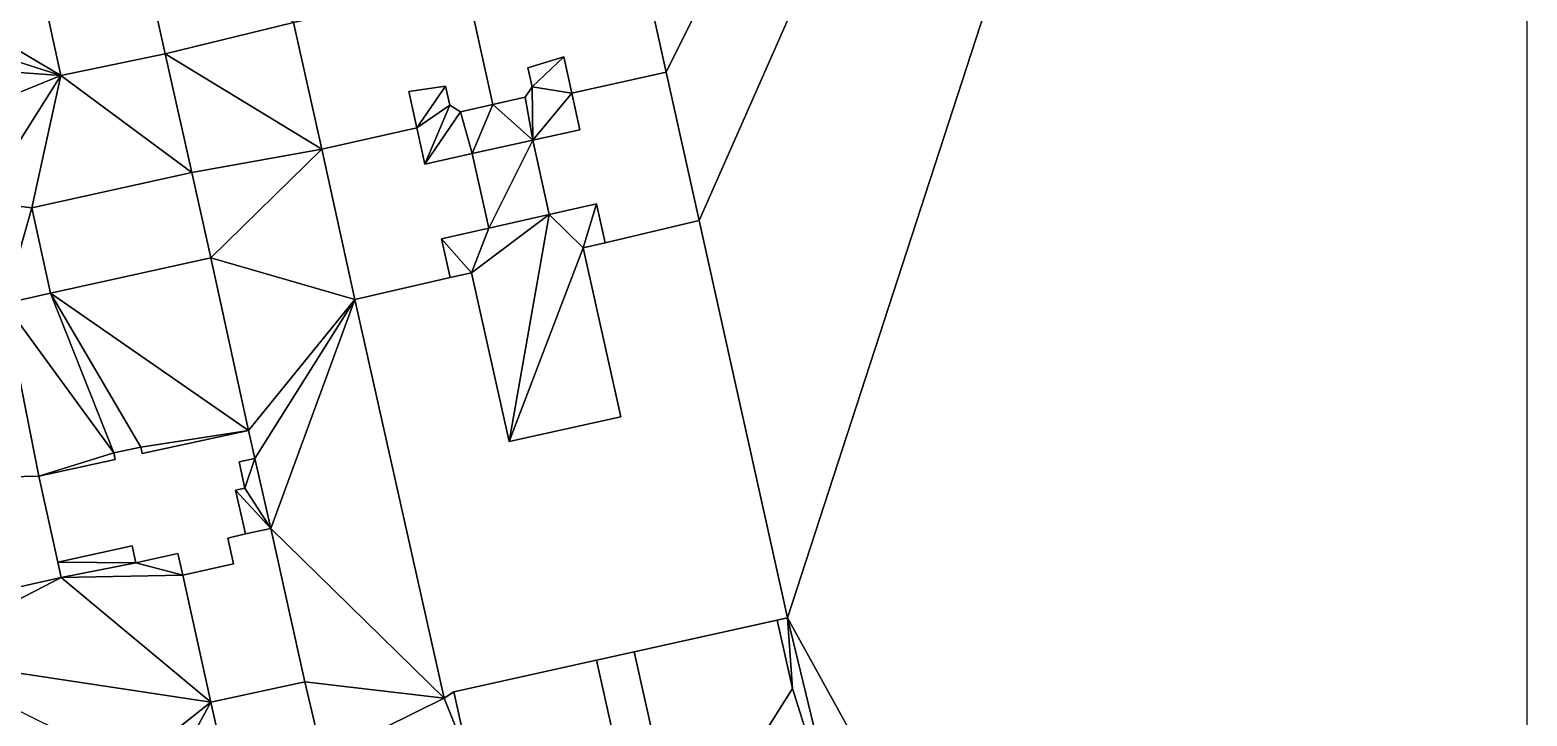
# Model space of a CAD drawing. Header units: metres. Extents: x -294 to 341, y -206 to 204.
# Drawn here: x 171 to 340.7, y -65 to 12.7 of the extents above; entities that cross this region are included whole.
import ezdxf

# ---------------------------------------------------------------- set-up
doc = ezdxf.new("R2010")
doc.units = ezdxf.units.M

msp = doc.modelspace()

# ---------------------------------------------------------------- linework, layer by layer
at = {"layer": '363100012061962'}
for points in [[(170.08, 27.69, 0), (181.81, 30.28, 0), (186.3, 10, 0), (174.48, 7.57, 0), (170.08, 27.69, 0)], [(170.08, 27.69, 6.01), (174.48, 7.57, 6.01), (186.3, 10, 6.01), (181.81, 30.28, 6.01), (170.08, 27.69, 6.01)], [(181.81, 30.28, 0), (181.81, 30.28, 6.01), (186.3, 10, 6.01), (186.3, 10, 0), (181.81, 30.28, 0)], [(174.48, 7.57, 0), (174.48, 7.57, 6.01), (170.08, 27.69, 6.01), (170.08, 27.69, 0), (174.48, 7.57, 0)], [(186.3, 10, 0), (186.3, 10, 6.01), (174.48, 7.57, 6.01), (174.48, 7.57, 0), (186.3, 10, 0)]]:
    msp.add_polyline3d(points, dxfattribs=at)
at = {"layer": '363100012064186'}
for points in [[(223.45, 4.26, 13.74), (220.37, 18.12, 13.74), (200.86, 13.56, 13.74), (204.06, -0.78, 13.74), (214.83, 1.63, 13.74), (213.91, 5.75, 13.74), (218.1, 6.34, 13.74), (218.58, 4.19, 13.74), (219.79, 3.45, 13.74), (223.45, 4.26, 13.74)], [(219.79, 3.45, 0), (218.58, 4.19, 0), (218.1, 6.34, 0), (213.91, 5.75, 0), (214.83, 1.63, 0), (204.06, -0.78, 0), (200.86, 13.56, 0), (220.37, 18.12, 0), (223.45, 4.26, 0), (219.79, 3.45, 0)], [(204.06, -0.78, 0), (204.06, -0.78, 13.74), (200.86, 13.56, 13.74), (200.86, 13.56, 0), (204.06, -0.78, 0)], [(218.1, 6.34, 0), (218.1, 6.34, 13.74), (213.91, 5.75, 13.74), (213.91, 5.75, 0), (218.1, 6.34, 0)], [(213.91, 5.75, 13.74), (214.83, 1.63, 13.74), (214.83, 1.63, 0), (213.91, 5.75, 0), (213.91, 5.75, 13.74)], [(218.58, 4.19, 0), (218.58, 4.19, 13.74), (218.1, 6.34, 13.74), (218.1, 6.34, 0), (218.58, 4.19, 0)], [(219.79, 3.45, 0), (219.79, 3.45, 13.74), (218.58, 4.19, 13.74), (218.58, 4.19, 0), (219.79, 3.45, 0)], [(223.45, 4.26, 0), (223.45, 4.26, 13.74), (219.79, 3.45, 13.74), (219.79, 3.45, 0), (223.45, 4.26, 0)], [(214.83, 1.63, 11.48), (214.83, 1.63, 13.74), (204.06, -0.78, 13.74), (204.06, -0.78, 11.48), (214.83, 1.63, 11.48)]]:
    msp.add_polyline3d(points, dxfattribs=at)
at = {"layer": '363100012065364'}
for points in [[(191.48, -13.11, 0), (173.32, -17.12, 0), (171.17, -7.44, 0), (189.33, -3.43, 0), (191.48, -13.11, 0)], [(171.17, -7.44, 0), (171.17, -7.44, 12.84), (189.33, -3.43, 12.84), (189.33, -3.43, 0), (171.17, -7.44, 0)], [(191.48, -13.11, 12.84), (189.33, -3.43, 12.84), (171.17, -7.44, 12.84), (173.32, -17.12, 12.84), (191.48, -13.11, 12.84)], [(189.33, -3.43, 0), (189.33, -3.43, 12.84), (191.48, -13.11, 12.84), (191.48, -13.11, 0), (189.33, -3.43, 0)], [(173.32, -17.12, 0), (173.32, -17.12, 12.84), (171.17, -7.44, 12.84), (171.17, -7.44, 0), (173.32, -17.12, 0)], [(191.48, -13.11, 0), (191.48, -13.11, 12.84), (173.32, -17.12, 12.84), (173.32, -17.12, 0), (191.48, -13.11, 0)]]:
    msp.add_polyline3d(points, dxfattribs=at)
at = {"layer": '363100012069030'}
for points in [[(204.19, -69.79, 14.66), (202.13, -61.15, 14.66), (191.49, -63.47, 14.66), (192.8, -69.36, 14.66), (188.48, -70.32, 14.66), (188.26, -69.36, 14.66), (182.38, -70.66, 14.66), (185.11, -83.16, 14.66), (187.99, -82.52, 14.66), (187.6, -80.75, 14.66), (192.91, -79.57, 14.66), (193.3, -81.35, 14.66), (204.92, -78.15, 14.66), (203.16, -70.01, 14.66), (204.19, -69.79, 14.66)], [(204.19, -69.79, 0), (203.16, -70.01, 0), (204.92, -78.15, 0), (193.3, -81.35, 0), (192.91, -79.57, 0), (187.6, -80.75, 0), (187.99, -82.52, 0), (185.11, -83.16, 0), (182.38, -70.66, 0), (188.26, -69.36, 0), (188.48, -70.32, 0), (192.8, -69.36, 0), (191.49, -63.47, 0), (202.13, -61.15, 0), (204.19, -69.79, 0)], [(191.49, -63.47, 14.51), (191.49, -63.47, 14.66), (202.13, -61.15, 14.66), (202.13, -61.15, 14.51), (191.49, -63.47, 14.51)], [(202.13, -61.15, 0), (202.13, -61.15, 14.66), (204.19, -69.79, 14.66), (204.19, -69.79, 0), (202.13, -61.15, 0)], [(192.8, -69.36, 14.66), (191.49, -63.47, 14.66), (191.49, -63.47, 0), (192.8, -69.36, 0), (192.8, -69.36, 14.66)]]:
    msp.add_polyline3d(points, dxfattribs=at)
at = {"layer": '363100012071904'}
for points in [[(231.48, 9.69, 0), (227.43, 8.44, 0), (227.91, 6.28, 0), (227.13, 5.09, 0), (223.45, 4.26, 0), (220.37, 18.12, 0), (239.92, 22.27, 0), (243.11, 7.93, 0), (232.41, 5.54, 0), (231.48, 9.69, 0)], [(227.43, 8.44, 13.76), (231.48, 9.69, 13.76), (232.41, 5.54, 13.76), (243.11, 7.93, 13.76), (239.92, 22.27, 13.76), (220.37, 18.12, 13.76), (223.45, 4.26, 13.76), (227.13, 5.09, 13.76), (227.91, 6.28, 13.76), (227.43, 8.44, 13.76)], [(239.92, 22.27, 0), (239.92, 22.27, 13.76), (243.11, 7.93, 13.76), (243.11, 7.93, 0), (239.92, 22.27, 0)], [(223.45, 4.26, 13.74), (223.45, 4.26, 13.76), (220.37, 18.12, 13.76), (220.37, 18.12, 13.74), (223.45, 4.26, 13.74)], [(231.48, 9.69, 0), (231.48, 9.69, 13.76), (227.43, 8.44, 13.76), (227.43, 8.44, 0), (231.48, 9.69, 0)], [(232.41, 5.54, 0), (232.41, 5.54, 13.76), (231.48, 9.69, 13.76), (231.48, 9.69, 0), (232.41, 5.54, 0)], [(227.43, 8.44, 0), (227.43, 8.44, 13.76), (227.91, 6.28, 13.76), (227.91, 6.28, 0), (227.43, 8.44, 0)], [(227.91, 6.28, 0), (227.91, 6.28, 13.76), (227.13, 5.09, 13.76), (227.13, 5.09, 0), (227.91, 6.28, 0)], [(227.13, 5.09, 13.76), (223.45, 4.26, 13.76), (223.45, 4.26, 0), (227.13, 5.09, 0), (227.13, 5.09, 13.76)]]:
    msp.add_polyline3d(points, dxfattribs=at)
at = {"layer": '363100012100079'}
for points in [[(219.01, -62.29, 12.24), (219.01, -62.29, 15.19), (235.22, -58.7, 15.19), (235.22, -58.7, 12.24), (219.01, -62.29, 12.24)], [(225.44, -73.06, 15.19), (227.48, -72.59, 15.19), (227.69, -73.69, 15.19), (238.04, -71.39, 15.19), (235.22, -58.7, 15.19), (219.01, -62.29, 15.19), (220.76, -70.1, 15.19), (225.44, -73.06, 15.19)], [(235.22, -58.7, 0), (238.04, -71.39, 0), (227.69, -73.69, 0), (227.48, -72.59, 0), (225.44, -73.06, 0), (220.76, -70.1, 0), (219.01, -62.29, 0), (235.22, -58.7, 0)], [(219.01, -62.29, 0), (220.76, -70.1, 0), (220.76, -70.1, 15.19), (219.01, -62.29, 15.19), (219.01, -62.29, 0)]]:
    msp.add_polyline3d(points, dxfattribs=at)
at = {"layer": '363100012110631'}
for points in [[(219.01, -62.29, 12.24), (235.22, -58.7, 12.24), (239.49, -57.75, 12.24), (256.86, -53.89, 12.24), (246.85, -8.89, 12.24), (236.19, -11.39, 12.24), (233.68, -11.96, 12.24), (237.96, -31.13, 12.24), (225.29, -33.93, 12.24), (221.03, -14.8, 12.24), (218.62, -15.34, 12.24), (207.81, -17.84, 12.24), (217.94, -62.99, 12.24), (219.01, -62.29, 12.24)], [(233.68, -11.96, 0), (236.19, -11.39, 0), (246.85, -8.89, 0), (256.86, -53.89, 0), (239.49, -57.75, 0), (235.22, -58.7, 0), (219.01, -62.29, 0), (217.94, -62.99, 0), (207.81, -17.84, 0), (218.62, -15.34, 0), (221.03, -14.8, 0), (225.29, -33.93, 0), (237.96, -31.13, 0), (233.68, -11.96, 0)], [(246.85, -8.89, 0), (246.85, -8.89, 12.24), (256.86, -53.89, 12.24), (256.86, -53.89, 0), (246.85, -8.89, 0)], [(233.68, -11.96, 0), (233.68, -11.96, 12.24), (236.19, -11.39, 12.24), (236.19, -11.39, 0), (233.68, -11.96, 0)], [(237.96, -31.13, 0), (237.96, -31.13, 12.24), (233.68, -11.96, 12.24), (233.68, -11.96, 0), (237.96, -31.13, 0)], [(218.62, -15.34, 12.24), (221.03, -14.8, 12.24), (221.03, -14.8, 0), (218.62, -15.34, 0), (218.62, -15.34, 11.48), (218.62, -15.34, 12.24)], [(221.03, -14.8, 0), (221.03, -14.8, 12.24), (225.29, -33.93, 12.24), (225.29, -33.93, 0), (221.03, -14.8, 0)], [(218.62, -15.34, 12.24), (218.62, -15.34, 11.48), (207.81, -17.84, 11.48), (207.81, -17.84, 12.24), (218.62, -15.34, 12.24)], [(207.81, -17.84, 0), (217.94, -62.99, 0), (217.94, -62.99, 12.24), (207.81, -17.84, 12.24), (207.81, -17.84, 0)], [(225.29, -33.93, 0), (225.29, -33.93, 12.24), (237.96, -31.13, 12.24), (237.96, -31.13, 0), (225.29, -33.93, 0)], [(256.86, -53.89, 0), (256.86, -53.89, 12.24), (255.68, -54.16, 12.24), (255.68, -54.16, 0), (256.86, -53.89, 0)], [(219.01, -62.29, 0), (219.01, -62.29, 12.24), (217.94, -62.99, 12.24), (217.94, -62.99, 0), (219.01, -62.29, 0)]]:
    msp.add_polyline3d(points, dxfattribs=at)
at = {"layer": '363100012112250'}
for points in [[(195.4, -44.4, 0), (198.27, -43.77, 0), (202.13, -61.15, 0), (191.49, -63.47, 0), (188.29, -49.07, 0), (194.04, -47.79, 0), (193.39, -44.86, 0), (195.4, -44.4, 0)], [(193.39, -44.86, 14.51), (194.04, -47.79, 14.51), (188.29, -49.07, 14.51), (191.49, -63.47, 14.51), (202.13, -61.15, 14.51), (198.27, -43.77, 14.51), (195.4, -44.4, 14.51), (193.39, -44.86, 14.51)], [(195.4, -44.4, 0), (195.4, -44.4, 14.51), (198.27, -43.77, 14.51), (198.27, -43.77, 0), (195.4, -44.4, 0)], [(198.27, -43.77, 0), (198.27, -43.77, 14.51), (202.13, -61.15, 14.51), (202.13, -61.15, 0), (198.27, -43.77, 0)], [(191.49, -63.47, 0), (191.49, -63.47, 14.51), (188.29, -49.07, 14.51), (188.29, -49.07, 0), (191.49, -63.47, 0)]]:
    msp.add_polyline3d(points, dxfattribs=at)
at = {"layer": '363100012119428'}
for points in [[(221.12, -1.3, 11.48), (215.75, -2.5, 11.48), (214.83, 1.63, 11.48), (204.06, -0.78, 11.48), (207.81, -17.84, 11.48), (218.62, -15.34, 11.48), (217.63, -10.94, 11.48), (223.01, -9.74, 11.48), (221.12, -1.3, 11.48)], [(223.01, -9.74, 0), (217.63, -10.94, 0), (218.62, -15.34, 0), (207.81, -17.84, 0), (204.06, -0.78, 0), (214.83, 1.63, 0), (215.75, -2.5, 0), (221.12, -1.3, 0), (223.01, -9.74, 0)], [(214.83, 1.63, 0), (214.83, 1.63, 11.48), (215.75, -2.5, 11.48), (215.75, -2.5, 0), (214.83, 1.63, 0)], [(207.81, -17.84, 0), (207.81, -17.84, 11.48), (204.06, -0.78, 11.48), (204.06, -0.78, 0), (207.81, -17.84, 0)], [(215.75, -2.5, 0), (215.75, -2.5, 11.48), (221.12, -1.3, 11.48), (221.12, -1.3, 0), (215.75, -2.5, 0)], [(221.12, -1.3, 0), (221.12, -1.3, 11.48), (223.01, -9.74, 11.48), (223.01, -9.74, 0), (221.12, -1.3, 0)], [(223.01, -9.74, 0), (223.01, -9.74, 11.48), (217.63, -10.94, 11.48), (217.63, -10.94, 0), (223.01, -9.74, 0)], [(217.63, -10.94, 0), (217.63, -10.94, 11.48), (218.62, -15.34, 11.48), (218.62, -15.34, 0), (217.63, -10.94, 0)]]:
    msp.add_polyline3d(points, dxfattribs=at)
at = {"layer": '363100012125277'}
for points in [[(239.49, -57.75, 12.24), (239.49, -57.75, 15.2), (255.68, -54.16, 15.2), (255.68, -54.16, 12.24), (239.49, -57.75, 12.24)], [(252.64, -68.16, 15.2), (252.45, -67.04, 15.2), (254.48, -66.59, 15.2), (257.43, -61.91, 15.2), (255.68, -54.16, 15.2), (239.49, -57.75, 15.2), (242.32, -70.42, 15.2), (252.64, -68.16, 15.2)], [(255.68, -54.16, 0), (257.43, -61.91, 0), (254.48, -66.59, 0), (252.45, -67.04, 0), (252.64, -68.16, 0), (242.32, -70.42, 0), (239.49, -57.75, 0), (255.68, -54.16, 0)], [(255.68, -54.16, 15.2), (257.43, -61.91, 15.2), (257.43, -61.91, 0), (255.68, -54.16, 0), (255.68, -54.16, 15.2)], [(257.43, -61.91, 0), (257.43, -61.91, 15.2), (254.48, -66.59, 15.2), (254.48, -66.59, 0), (257.43, -61.91, 0)]]:
    msp.add_polyline3d(points, dxfattribs=at)
at = {"layer": '363100012125550'}
for points in [[(242.32, -70.42, 0), (238.04, -71.39, 0), (235.22, -58.7, 0), (239.49, -57.75, 0), (242.32, -70.42, 0)], [(242.32, -70.42, 15.21), (239.49, -57.75, 15.21), (235.22, -58.7, 15.21), (238.04, -71.39, 15.21), (242.32, -70.42, 15.21)], [(239.49, -57.75, 15.21), (239.49, -57.75, 12.24), (235.22, -58.7, 12.24), (235.22, -58.7, 15.21), (239.49, -57.75, 15.21)], [(238.04, -71.39, 15.19), (238.04, -71.39, 15.21), (235.22, -58.7, 15.21), (235.22, -58.7, 15.19), (238.04, -71.39, 15.19)], [(239.49, -57.75, 15.2), (239.49, -57.75, 15.21), (242.32, -70.42, 15.21), (242.32, -70.42, 15.2), (239.49, -57.75, 15.2)]]:
    msp.add_polyline3d(points, dxfattribs=at)
at = {"layer": '363100012149345'}
for points in [[(196.47, -35.84, 14.61), (195.76, -32.66, 14.61), (183.69, -35.29, 14.61), (183.53, -34.55, 14.61), (180.49, -35.21, 14.61), (180.65, -35.95, 14.61), (171.98, -37.84, 14.61), (174.13, -47.61, 14.61), (182.56, -45.74, 14.61), (182.99, -47.67, 14.61), (187.74, -46.61, 14.61), (188.29, -49.07, 14.61), (194.04, -47.79, 14.61), (193.39, -44.86, 14.61), (195.4, -44.4, 14.61), (194.29, -39.44, 14.61), (195.35, -39.21, 14.61), (194.7, -36.24, 14.61), (196.47, -35.84, 14.61)], [(182.99, -47.67, 0), (182.56, -45.74, 0), (174.13, -47.61, 0), (171.98, -37.84, 0), (180.65, -35.95, 0), (180.49, -35.21, 0), (183.53, -34.55, 0), (183.69, -35.29, 0), (195.76, -32.66, 0), (196.47, -35.84, 0), (194.7, -36.24, 0), (195.35, -39.21, 0), (194.29, -39.44, 0), (195.4, -44.4, 0), (193.39, -44.86, 0), (194.04, -47.79, 0), (188.29, -49.07, 0), (187.74, -46.61, 0), (182.99, -47.67, 0)], [(183.69, -35.29, 0), (183.69, -35.29, 14.61), (195.76, -32.66, 14.61), (195.76, -32.66, 0), (183.69, -35.29, 0)], [(195.76, -32.66, 0), (195.76, -32.66, 14.61), (196.47, -35.84, 14.61), (196.47, -35.84, 0), (195.76, -32.66, 0)], [(180.49, -35.21, 0), (180.49, -35.21, 14.61), (183.53, -34.55, 14.61), (183.53, -34.55, 0), (180.49, -35.21, 0)], [(180.65, -35.95, 0), (180.65, -35.95, 14.61), (180.49, -35.21, 14.61), (180.49, -35.21, 0), (180.65, -35.95, 0)], [(183.53, -34.55, 0), (183.53, -34.55, 14.61), (183.69, -35.29, 14.61), (183.69, -35.29, 0), (183.53, -34.55, 0)], [(171.98, -37.84, 14.61), (180.65, -35.95, 14.61), (180.65, -35.95, 0), (171.98, -37.84, 0), (171.98, -37.84, 14.61)], [(196.47, -35.84, 0), (196.47, -35.84, 14.61), (194.7, -36.24, 14.61), (194.7, -36.24, 0), (196.47, -35.84, 0)], [(194.7, -36.24, 0), (194.7, -36.24, 14.61), (195.35, -39.21, 14.61), (195.35, -39.21, 0), (194.7, -36.24, 0)], [(174.13, -47.61, 12.82), (174.13, -47.61, 14.61), (171.98, -37.84, 14.61), (171.98, -37.84, 12.82), (174.13, -47.61, 12.82)], [(195.35, -39.21, 0), (195.35, -39.21, 14.61), (194.29, -39.44, 14.61), (194.29, -39.44, 0), (195.35, -39.21, 0)], [(194.29, -39.44, 14.61), (195.4, -44.4, 14.61), (195.4, -44.4, 0), (194.29, -39.44, 0), (194.29, -39.44, 14.61)], [(174.13, -47.61, 0), (182.56, -45.74, 0), (182.56, -45.74, 14.61), (174.13, -47.61, 14.61), (174.13, -47.61, 0)], [(182.99, -47.67, 0), (182.99, -47.67, 14.61), (182.56, -45.74, 14.61), (182.56, -45.74, 0), (182.99, -47.67, 0)], [(195.4, -44.4, 14.51), (195.4, -44.4, 14.61), (193.39, -44.86, 14.61), (193.39, -44.86, 14.51), (195.4, -44.4, 14.51)], [(193.39, -44.86, 14.51), (193.39, -44.86, 14.61), (194.04, -47.79, 14.61), (194.04, -47.79, 14.51), (193.39, -44.86, 14.51)], [(187.74, -46.61, 0), (187.74, -46.61, 14.61), (182.99, -47.67, 14.61), (182.99, -47.67, 0), (187.74, -46.61, 0)], [(188.29, -49.07, 14.61), (187.74, -46.61, 14.61), (187.74, -46.61, 0), (188.29, -49.07, 0), (188.29, -49.07, 14.61)], [(194.04, -47.79, 14.51), (194.04, -47.79, 14.61), (188.29, -49.07, 14.61), (188.29, -49.07, 14.51), (194.04, -47.79, 14.51)]]:
    msp.add_polyline3d(points, dxfattribs=at)
at = {"layer": '363100012151057'}
for points in [[(236.19, -11.39, 13.79), (246.85, -8.89, 13.79), (243.11, 7.93, 13.79), (232.41, 5.54, 13.79), (233.33, 1.4, 13.79), (227.97, 0.23, 13.79), (229.85, -8.21, 13.79), (235.21, -7, 13.79), (236.19, -11.39, 13.79)], [(227.97, 0.23, 0), (233.33, 1.4, 0), (232.41, 5.54, 0), (243.11, 7.93, 0), (246.85, -8.89, 0), (236.19, -11.39, 0), (235.21, -7, 0), (229.85, -8.21, 0), (227.97, 0.23, 0)], [(232.41, 5.54, 13.76), (232.41, 5.54, 13.79), (243.11, 7.93, 13.79), (243.11, 7.93, 13.76), (232.41, 5.54, 13.76)], [(243.11, 7.93, 13.79), (246.85, -8.89, 13.79), (246.85, -8.89, 0), (243.11, 7.93, 0), (243.11, 7.93, 13.79)], [(232.41, 5.54, 0), (233.33, 1.4, 0), (233.33, 1.4, 13.79), (232.41, 5.54, 13.79), (232.41, 5.54, 0)], [(227.97, 0.23, 0), (227.97, 0.23, 13.79), (233.33, 1.4, 13.79), (233.33, 1.4, 0), (227.97, 0.23, 0)], [(229.85, -8.21, 0), (229.85, -8.21, 13.79), (227.97, 0.23, 13.79), (227.97, 0.23, 0), (229.85, -8.21, 0)], [(235.21, -7, 0), (235.21, -7, 13.79), (229.85, -8.21, 13.79), (229.85, -8.21, 0), (235.21, -7, 0)], [(236.19, -11.39, 0), (236.19, -11.39, 13.79), (235.21, -7, 13.79), (235.21, -7, 0), (236.19, -11.39, 0)], [(246.85, -8.89, 12.24), (246.85, -8.89, 13.79), (236.19, -11.39, 13.79), (236.19, -11.39, 12.24), (246.85, -8.89, 12.24)]]:
    msp.add_polyline3d(points, dxfattribs=at)
at = {"layer": '363100012166105'}
for points in [[(168.65, -37.91, 12.82), (167.53, -38.87, 12.82), (131.16, -46.92, 12.82), (129.74, -46.51, 12.82), (126.77, -47.84, 12.82), (128.63, -56.27, 12.82), (129.31, -59.42, 12.82), (147.6, -55.34, 12.82), (148.68, -60.19, 12.82), (157.22, -58.28, 12.82), (156.14, -53.44, 12.82), (174.5, -49.35, 12.82), (174.13, -47.61, 12.82), (171.98, -37.84, 12.82), (168.65, -37.91, 12.82)], [(174.5, -49.35, 0), (156.14, -53.44, 0), (157.22, -58.28, 0), (148.68, -60.19, 0), (147.6, -55.34, 0), (129.31, -59.42, 0), (128.63, -56.27, 0), (126.77, -47.84, 0), (129.74, -46.51, 0), (131.16, -46.92, 0), (167.53, -38.87, 0), (168.65, -37.91, 0), (171.98, -37.84, 0), (174.13, -47.61, 0), (174.5, -49.35, 0)], [(168.65, -37.91, 0), (168.65, -37.91, 12.82), (171.98, -37.84, 12.82), (171.98, -37.84, 0), (168.65, -37.91, 0)], [(174.5, -49.35, 12.82), (174.5, -49.35, 0), (174.13, -47.61, 0), (174.13, -47.61, 12.82), (174.5, -49.35, 12.82)], [(174.5, -49.35, 0), (174.5, -49.35, 12.82), (156.14, -53.44, 12.82), (156.14, -53.44, 0), (174.5, -49.35, 0)]]:
    msp.add_polyline3d(points, dxfattribs=at)
at = {"layer": 'GROUND'}
for points in [[(239.92, 22.27, 0), (243.11, 7.93, 0), (340.7, 203.7, 0), (239.92, 22.27, 0)], [(243.11, 7.93, 0), (246.85, -8.89, 0), (340.7, 203.7, 0), (243.11, 7.93, 0)], [(340.7, 203.7, 0), (246.85, -8.89, 0), (256.86, -53.89, 0), (340.7, 203.7, 0)], [(256.86, -53.89, 0), (340.7, -205.79, 0), (340.7, 203.7, 0), (256.86, -53.89, 0)], [(181.81, 30.28, 0), (186.3, 10, 0), (200.86, 13.56, 0), (181.81, 30.28, 0)], [(174.48, 7.57, 0), (170.08, 27.69, 0), (157.88, 17.42, 0), (174.48, 7.57, 0)], [(159.03, 12.5, 0), (174.48, 7.57, 0), (157.88, 17.42, 0), (159.03, 12.5, 0)], [(157.18, 8.8, 0), (174.48, 7.57, 0), (159.03, 12.5, 0), (157.18, 8.8, 0)], [(200.86, 13.56, 0), (186.3, 10, 0), (204.06, -0.78, 0), (200.86, 13.56, 0)], [(174.48, 7.57, 0), (157.18, 8.8, 0), (155.09, -0.32, 0), (174.48, 7.57, 0)], [(189.33, -3.43, 0), (186.3, 10, 0), (174.48, 7.57, 0), (189.33, -3.43, 0)], [(189.33, -3.43, 0), (204.06, -0.78, 0), (186.3, 10, 0), (189.33, -3.43, 0)], [(231.48, 9.69, 0), (227.43, 8.44, 0), (227.91, 6.28, 0), (231.48, 9.69, 0)], [(232.41, 5.54, 0), (231.48, 9.69, 0), (227.91, 6.28, 0), (232.41, 5.54, 0)], [(165.45, -6.74, 0), (174.48, 7.57, 0), (155.09, -0.32, 0), (165.45, -6.74, 0)], [(165.45, -6.74, 0), (171.17, -7.44, 0), (174.48, 7.57, 0), (165.45, -6.74, 0)], [(171.17, -7.44, 0), (189.33, -3.43, 0), (174.48, 7.57, 0), (171.17, -7.44, 0)], [(218.1, 6.34, 0), (213.91, 5.75, 0), (214.83, 1.63, 0), (218.1, 6.34, 0)], [(218.58, 4.19, 0), (218.1, 6.34, 0), (214.83, 1.63, 0), (218.58, 4.19, 0)], [(227.97, 0.23, 0), (227.91, 6.28, 0), (227.13, 5.09, 0), (227.97, 0.23, 0)], [(227.97, 0.23, 0), (232.41, 5.54, 0), (227.91, 6.28, 0), (227.97, 0.23, 0)], [(232.41, 5.54, 0), (227.97, 0.23, 0), (233.33, 1.4, 0), (232.41, 5.54, 0)], [(215.75, -2.5, 0), (218.58, 4.19, 0), (214.83, 1.63, 0), (215.75, -2.5, 0)], [(219.79, 3.45, 0), (218.58, 4.19, 0), (215.75, -2.5, 0), (219.79, 3.45, 0)], [(219.79, 3.45, 0), (215.75, -2.5, 0), (221.12, -1.3, 0), (219.79, 3.45, 0)], [(219.79, 3.45, 0), (221.12, -1.3, 0), (223.45, 4.26, 0), (219.79, 3.45, 0)], [(227.97, 0.23, 0), (223.45, 4.26, 0), (221.12, -1.3, 0), (227.97, 0.23, 0)], [(227.13, 5.09, 0), (223.45, 4.26, 0), (227.97, 0.23, 0), (227.13, 5.09, 0)], [(227.97, 0.23, 0), (221.12, -1.3, 0), (223.01, -9.74, 0), (227.97, 0.23, 0)], [(223.01, -9.74, 0), (229.85, -8.21, 0), (227.97, 0.23, 0), (223.01, -9.74, 0)], [(191.48, -13.11, 0), (204.06, -0.78, 0), (189.33, -3.43, 0), (191.48, -13.11, 0)], [(207.81, -17.84, 0), (204.06, -0.78, 0), (191.48, -13.11, 0), (207.81, -17.84, 0)], [(165.45, -6.74, 0), (168.12, -18.27, 0), (171.17, -7.44, 0), (165.45, -6.74, 0)], [(171.17, -7.44, 0), (168.12, -18.27, 0), (173.32, -17.12, 0), (171.17, -7.44, 0)], [(229.85, -8.21, 0), (223.01, -9.74, 0), (221.03, -14.8, 0), (229.85, -8.21, 0)], [(229.85, -8.21, 0), (221.03, -14.8, 0), (225.29, -33.93, 0), (229.85, -8.21, 0)], [(229.85, -8.21, 0), (225.29, -33.93, 0), (233.68, -11.96, 0), (229.85, -8.21, 0)], [(235.21, -7, 0), (229.85, -8.21, 0), (233.68, -11.96, 0), (235.21, -7, 0)], [(235.21, -7, 0), (233.68, -11.96, 0), (236.19, -11.39, 0), (235.21, -7, 0)], [(221.03, -14.8, 0), (223.01, -9.74, 0), (217.63, -10.94, 0), (221.03, -14.8, 0)], [(221.03, -14.8, 0), (217.63, -10.94, 0), (218.62, -15.34, 0), (221.03, -14.8, 0)], [(195.76, -32.66, 0), (191.48, -13.11, 0), (173.32, -17.12, 0), (195.76, -32.66, 0)], [(195.76, -32.66, 0), (207.81, -17.84, 0), (191.48, -13.11, 0), (195.76, -32.66, 0)], [(237.96, -31.13, 0), (233.68, -11.96, 0), (225.29, -33.93, 0), (237.96, -31.13, 0)], [(173.32, -17.12, 0), (168.12, -18.27, 0), (180.49, -35.21, 0), (173.32, -17.12, 0)], [(171.98, -37.84, 0), (168.12, -18.27, 0), (168.65, -37.91, 0), (171.98, -37.84, 0)], [(171.98, -37.84, 0), (180.49, -35.21, 0), (168.12, -18.27, 0), (171.98, -37.84, 0)], [(183.53, -34.55, 0), (173.32, -17.12, 0), (180.49, -35.21, 0), (183.53, -34.55, 0)], [(183.53, -34.55, 0), (195.76, -32.66, 0), (173.32, -17.12, 0), (183.53, -34.55, 0)], [(196.47, -35.84, 0), (207.81, -17.84, 0), (195.76, -32.66, 0), (196.47, -35.84, 0)], [(198.27, -43.77, 0), (207.81, -17.84, 0), (196.47, -35.84, 0), (198.27, -43.77, 0)], [(207.81, -17.84, 0), (198.27, -43.77, 0), (217.94, -62.99, 0), (207.81, -17.84, 0)], [(183.69, -35.29, 0), (195.76, -32.66, 0), (183.53, -34.55, 0), (183.69, -35.29, 0)], [(171.98, -37.84, 0), (180.65, -35.95, 0), (180.49, -35.21, 0), (171.98, -37.84, 0)], [(196.47, -35.84, 0), (194.7, -36.24, 0), (195.35, -39.21, 0), (196.47, -35.84, 0)], [(198.27, -43.77, 0), (196.47, -35.84, 0), (195.35, -39.21, 0), (198.27, -43.77, 0)], [(198.27, -43.77, 0), (195.35, -39.21, 0), (194.29, -39.44, 0), (198.27, -43.77, 0)], [(194.29, -39.44, 0), (195.4, -44.4, 0), (198.27, -43.77, 0), (194.29, -39.44, 0)], [(198.27, -43.77, 0), (202.13, -61.15, 0), (217.94, -62.99, 0), (198.27, -43.77, 0)], [(182.99, -47.67, 0), (182.56, -45.74, 0), (174.13, -47.61, 0), (182.99, -47.67, 0)], [(188.29, -49.07, 0), (187.74, -46.61, 0), (182.99, -47.67, 0), (188.29, -49.07, 0)], [(174.5, -49.35, 0), (182.99, -47.67, 0), (174.13, -47.61, 0), (174.5, -49.35, 0)], [(174.5, -49.35, 0), (188.29, -49.07, 0), (182.99, -47.67, 0), (174.5, -49.35, 0)], [(191.49, -63.47, 0), (188.29, -49.07, 0), (174.5, -49.35, 0), (191.49, -63.47, 0)], [(156.14, -53.44, 0), (157.22, -58.28, 0), (174.5, -49.35, 0), (156.14, -53.44, 0)], [(174.5, -49.35, 0), (157.22, -58.28, 0), (191.49, -63.47, 0), (174.5, -49.35, 0)], [(255.68, -54.16, 0), (257.43, -61.91, 0), (256.86, -53.89, 0), (255.68, -54.16, 0)], [(256.86, -53.89, 0), (263.43, -81.04, 0), (340.7, -205.79, 0), (256.86, -53.89, 0)], [(263.43, -81.04, 0), (256.86, -53.89, 0), (257.43, -61.91, 0), (263.43, -81.04, 0)], [(182.38, -70.66, 0), (191.49, -63.47, 0), (157.22, -58.28, 0), (182.38, -70.66, 0)], [(217.94, -62.99, 0), (202.13, -61.15, 0), (204.19, -69.79, 0), (217.94, -62.99, 0)], [(219.01, -62.29, 0), (217.94, -62.99, 0), (220.76, -70.1, 0), (219.01, -62.29, 0)], [(257.43, -61.91, 0), (254.48, -66.59, 0), (263.43, -81.04, 0), (257.43, -61.91, 0)], [(188.26, -69.36, 0), (191.49, -63.47, 0), (182.38, -70.66, 0), (188.26, -69.36, 0)], [(191.49, -63.47, 0), (188.26, -69.36, 0), (192.8, -69.36, 0), (191.49, -63.47, 0)], [(220.76, -70.1, 0), (217.94, -62.99, 0), (204.19, -69.79, 0), (220.76, -70.1, 0)]]:
    msp.add_polyline3d(points, dxfattribs=at)

doc.saveas('drawing.dxf')
